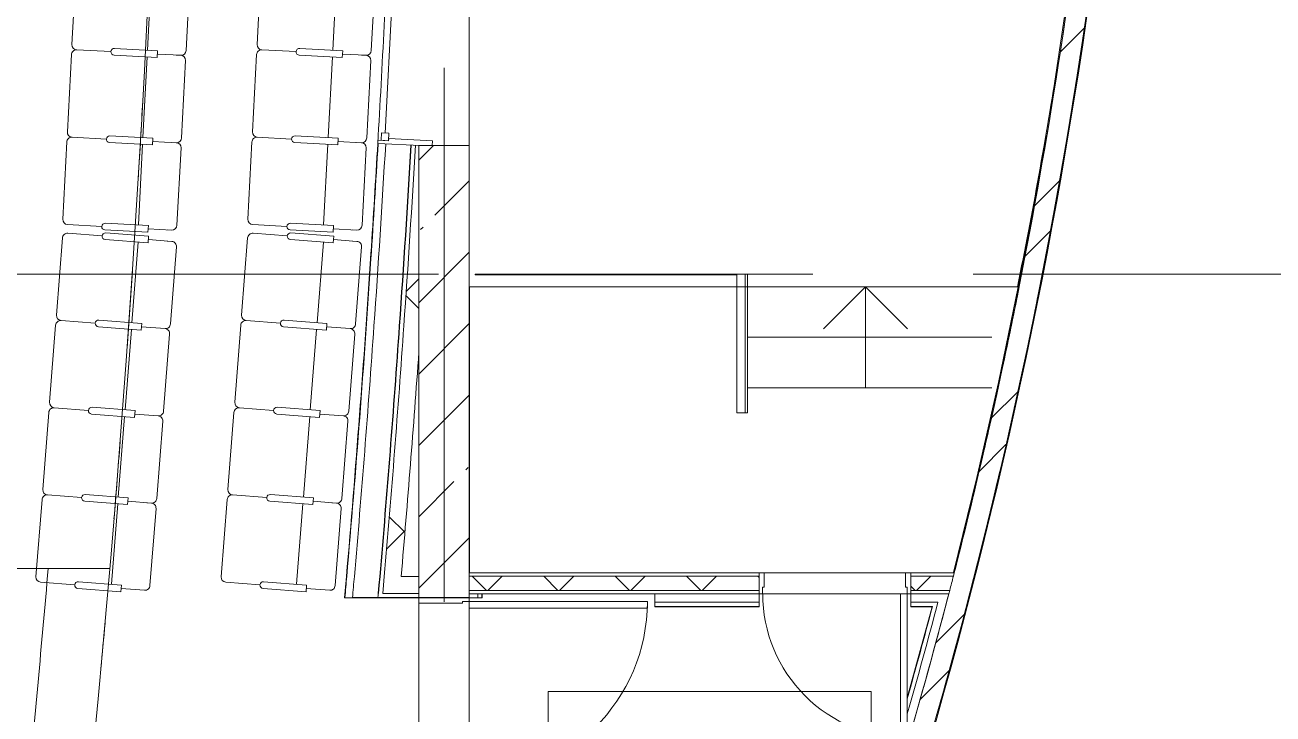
# Model space of a CAD drawing. Header units: millimetres. Extents: x 48966 to 294585, y -43515 to 30344.
# Drawn here: x 234487 to 241902, y -12398 to -8301 of the extents above; entities that cross this region are included whole.
import ezdxf

# ---------------------------------------------------------------- set-up
doc = ezdxf.new("R2010")
doc.units = ezdxf.units.MM
doc.linetypes.add('Осевые', pattern=[6350, 1270, -952.5, 3175, -952.5])
doc.linetypes.add('Сверху', pattern=[793.75, 476.25, -317.5])
for name, color, linetype, lineweight in [('Двери', 7, 'Continuous', 9), ('Дуга', 7, 'Continuous', 9), ('Каркас_Импост', 7, 'Continuous', 9), ('Контуры', 7, 'Continuous', 9), ('Линии подступенков-1', 7, 'Continuous', 9), ('Линии свеса', 7, 'Continuous', 9), ('Ломаная', 7, 'Continuous', 9), ('Марки помещений', 7, 'Continuous', 9), ('Мебель', 7, 'Continuous', 9), ('Общие ребра', 7, 'Continuous', 9), ('Ограждение', 7, 'Continuous', 9), ('Окна', 7, 'Continuous', 9), ('Оси-2', 7, 'Осевые', 9), ('Остекление', 7, 'Continuous', 9), ('Панель', 7, 'Continuous', 9), ('Перекрытия', 7, 'Continuous', 9), ('Поручни', 7, 'Continuous', 9), ('Рассадка бельэтаж_альт_dwg-1', 7, 'Continuous', 9), ('Сверху', 7, 'Сверху', 9), ('Стены', 7, 'Continuous', 9), ('Стены-1', 7, 'Continuous', 18), ('Стрелки вверх', 7, 'Continuous', 9), ('Черная _2 сплошная', 7, 'Continuous', 9), ('Штриховка разреза-1', 7, 'Continuous', 9), ('Элементы узлов', 7, 'Continuous', 9)]:
    doc.layers.add(name, color=color, linetype=linetype, lineweight=lineweight)
pattern_1 = [(45, (108045, 0), (-707.107, 707.107), []), (135, (108045, 0), (-707.107, -707.107), [])]

# ---------------------------------------------------------------- blocks, each defined once
blk = doc.blocks.new('Дверь - Однопольная - ДВ2_21х9-6240640-План 4-го этажа на отм_ _6_600')
at = {"layer": 'Двери'}
for p, q in [((-389, 920.5), (-429, 920.5)), ((-429, 920.5), (-429, 62.5)), ((-389, 62.5), (-389, 920.5)), ((-429, 62.5), (-389, 62.5))]:
    blk.add_line(p, q, dxfattribs=at)
blk.add_arc((-429, 62.5), 858, 360, 90, dxfattribs=at)
at = {"layer": 'Каркас_Импост'}
for p, q in [((-430, 62.5), (-450, 62.5)), ((-450, 62.5), (-450, -62.5)), ((-430, 22.5), (-430, 62.5)), ((-420, 22.5), (-430, 22.5)), ((-420, -62.5), (-420, 22.5)), ((430, 22.5), (420, 22.5)), ((420, 22.5), (420, -62.5)), ((450, 62.5), (430, 62.5)), ((430, 62.5), (430, 22.5)), ((450, -62.5), (450, 62.5)), ((-450, -62.5), (-420, -62.5)), ((420, -62.5), (450, -62.5))]:
    blk.add_line(p, q, dxfattribs=at)
at = {"layer": 'Панель'}
for p, q in [((-429, 920.5), (-389, 920.5)), ((-429, 62.5), (-429, 920.5)), ((-389, 920.5), (-389, 62.5)), ((-389, 62.5), (-429, 62.5))]:
    blk.add_line(p, q, dxfattribs=at)
blk = doc.blocks.new('Ограждение - Ограждение-5756570-План 4-го этажа на отм_ _6_600')
at = {"layer": 'Поручни'}
for p, q in [((130671.4, -9782.9), (130721.4, -9782.9)), ((130671.4, -9857.9), (130671.4, -9782.9)), ((130715.8, -9782.9), (130735.1, -9782.9)), ((130715.9, -9782.9), (130719.9, -9782.9)), ((130721.4, -9857.9), (130721.4, -9782.9)), ((130735.1, -9857.9), (130735.1, -9782.9)), ((130671.4, -10607.9), (130671.4, -9857.9)), ((130721.4, -10607.9), (130721.4, -9857.9)), ((130735.1, -10607.9), (130735.1, -9857.9)), ((130721.4, -10607.9), (130671.4, -10607.9)), ((130735.1, -10607.9), (130715.8, -10607.9)), ((130719.9, -10607.9), (130715.9, -10607.9))]:
    blk.add_line(p, q, dxfattribs=at)
blk = doc.blocks.new('Зрительские места_балкон1 - Зрительские места_балкон1-6286681-План 4-го этажа на отм_ _6_600')
at = {"layer": 'Мебель'}
for p, q in [((0, -16213.6), (0, -19025)), ((-2567.6, -17500), (-1837.1, -17500)), ((-2201.6, -17500), (-2567.6, -17500)), ((-2201.6, -17500), (-1837.1, -17500))]:
    blk.add_line(p, q, dxfattribs=at)
for centre, start, end in [((-93475, -9650), 354.25984, 5.740396), ((-93475, -9650), 356.55805, 356.840778), ((-93475, -9650), 355.922613, 356.20847), ((-93475, -9650), 355.288352, 355.575895), ((-93841, -9650), 354.259856, 355.10389), ((-93841, -9650), 354.259856, 355.10389), ((-93475, -9650), 354.732394, 354.90111)]:
    blk.add_arc(centre, 91975, start, end, dxfattribs=at)
blk = doc.blocks.new('Ограждение - Ограждение-6440738-План 4-го этажа на отм_ _6_600')
at = {"layer": 'Поручни'}
for p, q in [((130671.4, -9783.5), (129116.6, -9783.5)), ((129116.6, -9787.5), (129116.6, -9783.5)), ((129116.6, -9787.5), (130671.4, -9787.5))]:
    blk.add_line(p, q, dxfattribs=at)
blk = doc.blocks.new('Дверь - Однопольная - ДВ13_21х11-8184607-План 4-го этажа на отм_ _6_600')
at = {"layer": 'Двери'}
for p, q in [((-489, 1208), (-529, 1208)), ((-529, 1208), (-529, 150)), ((-489, 150), (-489, 1208)), ((-529, 150), (-489, 150))]:
    blk.add_line(p, q, dxfattribs=at)
blk.add_arc((-529, 150), 1058, 360, 90, dxfattribs=at)
at = {"layer": 'Каркас_Импост'}
for p, q in [((-530, 150), (-550, 150)), ((-550, 150), (-550, -150)), ((-530, 110), (-530, 150)), ((550, 150), (530, 150)), ((530, 150), (530, 110)), ((550, -150), (550, 150)), ((-520, 110), (-530, 110)), ((-520, -150), (-520, 110)), ((530, 110), (520, 110)), ((520, 110), (520, -150)), ((-550, -150), (-520, -150)), ((520, -150), (550, -150))]:
    blk.add_line(p, q, dxfattribs=at)
at = {"layer": 'Панель'}
for p, q in [((-529, 1208), (-489, 1208)), ((-529, 150), (-529, 1208)), ((-489, 1208), (-489, 150)), ((-489, 150), (-529, 150))]:
    blk.add_line(p, q, dxfattribs=at)
blk = doc.blocks.new('M_Дверь-Проем - 1500 x 2100 mm-7291083-План 4-го этажа на отм_ _6_600')
at = {"layer": 'Сверху'}
for p, q in [((-758.2, 150), (741.8, 150)), ((-758.2, -150), (741.8, -150))]:
    blk.add_line(p, q, dxfattribs=at)
blk = doc.blocks.new('Фрамуга - 1400 x 1000 мм-7294603-План 4-го этажа на отм_ _6_600')
at = {"layer": 'Каркас_Импост'}
for p, q in [((-738.1, 162), (-719.05, 162)), ((-719.05, 98.55), (-719.05, 162)), ((642.85, 98.55), (642.85, 162)), ((661.9, 162), (642.85, 162)), ((-719.05, 143), (-719.05, 98.55)), ((-719.05, 143), (-674.6, 143)), ((-719.05, 98.55), (-674.6, 98.55)), ((-719.05, 98.55), (-706.35, 98.55)), ((-706.35, -162), (-706.35, 98.55)), ((-674.6, 143), (-674.6, 98.55)), ((598.4, 143), (598.4, 98.55)), ((642.85, 143), (598.4, 143)), ((642.85, 98.55), (598.4, 98.55)), ((630.15, 98.55), (642.85, 98.55)), ((630.15, 98.55), (630.15, -162)), ((642.85, 143), (642.85, 98.55)), ((-706.35, -162), (-734.487, -162)), ((630.15, -162), (661.9, -162))]:
    blk.add_line(p, q, dxfattribs=at)
at = {"layer": 'Остекление'}
blk.add_line((-674.6, 120.775), (598.4, 120.775), dxfattribs=at)
blk = doc.blocks.new('Рассадка бельэтаж_альт_dwg_Сидения_бельэтаж_dwg-6688605-План 4-го этажа на отм_ _6_600-7290137-План 4-го этажа на отм_ _6_600')
at = {"layer": 'Дуга'}
for centre, start, end in [((11790, 4050.6), 86.99424, 266.99424), ((11790, 4050.6), 86.99424, 266.99424), ((12890, 4050.6), 86.99424, 266.99424), ((12890, 4050.6), 86.99424, 266.99424), ((11762.8, 3531.3), 86.99424, 266.99424), ((11762.8, 3531.3), 86.99424, 266.99424), ((12862.8, 3531.3), 86.99424, 266.99424), ((12862.8, 3531.3), 86.99424, 266.99424), ((11735.5, 3012), 86.99424, 266.99424), ((11737.3, 2954.3), 85.53171, 265.53171), ((12835.5, 3012), 86.99424, 266.99424), ((12837.3, 2954.3), 85.53171, 265.53171), ((11696.7, 2435.9), 85.53171, 265.53171), ((11696.7, 2435.9), 85.53171, 265.53171), ((12796.7, 2435.9), 85.53171, 265.53171), ((12796.7, 2435.9), 85.53171, 265.53171), ((11656.2, 1917.4), 85.53171, 265.53171), ((11656.2, 1917.4), 85.53171, 265.53171), ((12756.2, 1917.4), 85.53171, 265.53171), ((12756.2, 1917.4), 85.53171, 265.53171), ((11615.7, 1399), 85.53171, 265.53171), ((11615.7, 1399), 85.53171, 265.53171), ((12715.7, 1399), 85.53171, 265.53171), ((12715.7, 1399), 85.53171, 265.53171), ((11575.2, 880.6), 85.53171, 265.53171), ((12675.2, 880.6), 85.53171, 265.53171)]:
    blk.add_arc(centre, 20, start, end, dxfattribs=at)
at = {"layer": 'Ломаная'}
for p, q in [((11562.2, 4553.2), (11538.1, 4093.8)), ((11987.4, 4060.2), (12012.6, 4539.6)), ((12662.2, 4553.2), (12638.1, 4093.8)), ((13087.4, 4060.2), (13112.6, 4539.6)), ((12240.7, 4517.6), (12216.6, 4058.2)), ((13340.7, 4517.6), (13316.6, 4058.2)), ((11535, 4033.9), (11510.8, 3574.5)), ((11960.1, 3540.9), (11985.3, 4020.3)), ((12635, 4033.9), (12610.8, 3574.5)), ((13060.1, 3540.9), (13085.3, 4020.3)), ((12213.4, 3998.3), (12189.3, 3538.9)), ((13313.4, 3998.3), (13289.3, 3538.9)), ((11507.7, 3514.6), (11483.6, 3055.3)), ((11932.9, 3021.6), (11958, 3501)), ((12607.7, 3514.6), (12583.6, 3055.3)), ((13032.9, 3021.6), (13058, 3501)), ((12186.2, 3479), (12162, 3019.6)), ((13286.2, 3479), (13262, 3019.6)), ((11511.9, 3023.7), (11715.5, 3013)), ((11717.3, 2955.8), (11514.1, 2971.7)), ((12611.9, 3023.7), (12815.5, 3013)), ((12817.3, 2955.8), (12614.1, 2971.7)), ((11481.8, 2944.1), (11446, 2485.5)), ((11894.3, 2440.5), (11931.7, 2919)), ((12581.8, 2944.1), (12546, 2485.5)), ((12994.3, 2440.5), (13031.7, 2919)), ((12159.2, 2891.2), (12123.3, 2432.6)), ((13259.2, 2891.2), (13223.3, 2432.6)), ((11441.3, 2425.7), (11405.5, 1967.1)), ((11853.8, 1922.1), (11891.2, 2400.6)), ((12118.7, 2372.8), (12082.8, 1914.2)), ((12541.3, 2425.7), (12505.5, 1967.1)), ((12953.8, 1922.1), (12991.2, 2400.6)), ((13218.7, 2372.8), (13182.8, 1914.2)), ((11400.8, 1907.3), (11365, 1448.7)), ((11813.3, 1403.6), (11850.7, 1882.2)), ((12078.1, 1854.4), (12042.3, 1395.8)), ((12500.8, 1907.3), (12465, 1448.7)), ((12913.3, 1403.6), (12950.7, 1882.2)), ((13178.1, 1854.4), (13142.3, 1395.8)), ((11360.3, 1388.9), (11324.4, 930.3)), ((11772.8, 885.2), (11810.2, 1363.8)), ((12037.6, 1335.9), (12001.8, 877.3)), ((12460.3, 1388.9), (12424.4, 930.3)), ((12872.8, 885.2), (12910.2, 1363.8)), ((13137.6, 1335.9), (13101.8, 877.3)), ((11352, 898), (11555.3, 882.2)), ((12452, 898), (12655.3, 882.2))]:
    blk.add_line(p, q, dxfattribs=at)
at = {"layer": 'Ломаная', "flags": 128}
for points in [[(11770.1, 4051.6), (11566.5, 4062.3)], [(12044.5, 4017.2), (11789, 4030.6), (12044.5, 4017.2), (12046.6, 4057.1), (11791.1, 4070.5), (12046.6, 4057.1)], [(12185, 4029.8), (12157.5, 4031.3), (12185, 4029.8), (12045.5, 4037.1)], [(12870.1, 4051.6), (12666.5, 4062.3)], [(13144.5, 4017.2), (12889, 4030.6), (13144.5, 4017.2), (13146.6, 4057.1), (12891.1, 4070.5), (13146.6, 4057.1)], [(13285, 4029.8), (13257.5, 4031.3), (13285, 4029.8), (13145.5, 4037.1)], [(11539.2, 3543), (11742.8, 3532.3)], [(12019.3, 3537.8), (11763.8, 3551.2), (12019.3, 3537.8), (12017.2, 3497.9), (11761.7, 3511.3), (12017.2, 3497.9)], [(12018.3, 3517.9), (12157.8, 3510.5), (12130.2, 3512), (12157.8, 3510.5)], [(12639.2, 3543), (12842.8, 3532.3)], [(13119.3, 3537.8), (12863.8, 3551.2), (13119.3, 3537.8), (13117.2, 3497.9), (12861.7, 3511.3), (13117.2, 3497.9)], [(13118.3, 3517.9), (13257.8, 3510.5), (13230.2, 3512), (13257.8, 3510.5)], [(11676.8, 2437.4), (11473.6, 2453.3)], [(11950.2, 2396), (11695.2, 2415.9), (11950.2, 2396), (11953.4, 2435.9), (11698.3, 2455.8), (11953.4, 2435.9)], [(12776.8, 2437.4), (12573.6, 2453.3)], [(13050.2, 2396), (12795.2, 2415.9), (13050.2, 2396), (13053.4, 2435.9), (12798.3, 2455.8), (13053.4, 2435.9)], [(12091.1, 2405), (12063.6, 2407.2), (12091.1, 2405), (11951.8, 2415.9)], [(13191.1, 2405), (13163.6, 2407.2), (13191.1, 2405), (13051.8, 2415.9)], [(11636.3, 1919), (11433, 1934.9)], [(11909.7, 1877.6), (11654.7, 1897.5), (11909.7, 1877.6), (11912.8, 1917.4), (11657.8, 1937.4), (11912.8, 1917.4)], [(12736.3, 1919), (12533, 1934.9)], [(13009.7, 1877.6), (12754.7, 1897.5), (13009.7, 1877.6), (13012.8, 1917.4), (12757.8, 1937.4), (13012.8, 1917.4)], [(12050.6, 1886.6), (12023.1, 1888.8), (12050.6, 1886.6), (11911.3, 1897.5)], [(13150.6, 1886.6), (13123.1, 1888.8), (13150.6, 1886.6), (13011.3, 1897.5)], [(11595.8, 1400.6), (11392.5, 1416.5)], [(11869.2, 1359.1), (11614.2, 1379.1), (11869.2, 1359.1), (11872.3, 1399), (11617.3, 1419), (11872.3, 1399)], [(12695.8, 1400.6), (12492.5, 1416.5)], [(12969.2, 1359.1), (12714.2, 1379.1), (12969.2, 1359.1), (12972.3, 1399), (12717.3, 1419), (12972.3, 1399)], [(12010.1, 1368.2), (11982.5, 1370.3), (12010.1, 1368.2), (11870.8, 1379.1)], [(13110.1, 1368.2), (13082.5, 1370.3), (13110.1, 1368.2), (12970.8, 1379.1)]]:
    blk.add_lwpolyline(points, close=True, dxfattribs=at)
for points in [[(11736.6, 3032), (11992, 3018.5), (11989.9, 2978.6), (11734.5, 2992)], [(11735.7, 2934.3), (11990.8, 2914.4), (11993.9, 2954.3), (11738.8, 2974.2)], [(11991, 2998.6), (12130.5, 2991.2), (12102.9, 2992.7)], [(12836.6, 3032), (13092, 3018.5), (13089.9, 2978.6), (12834.5, 2992)], [(12835.7, 2934.3), (13090.8, 2914.4), (13093.9, 2954.3), (12838.8, 2974.2)], [(13091, 2998.6), (13230.5, 2991.2), (13202.9, 2992.7)], [(12104.1, 2925.6), (12131.6, 2923.5), (11992.3, 2934.3)], [(13204.1, 2925.6), (13231.6, 2923.5), (13092.3, 2934.3)], [(11576.8, 900.5), (11831.8, 880.6), (11828.7, 840.7), (11573.6, 860.7)], [(12676.8, 900.5), (12931.8, 880.6), (12928.7, 840.7), (12673.6, 860.7)], [(11830.3, 860.7), (11969.6, 849.8), (11942, 851.9)], [(12930.3, 860.7), (13069.6, 849.8), (13042, 851.9)]]:
    blk.add_lwpolyline(points, dxfattribs=at)
at = {"layer": 'Ломаная'}
for centre, start, end in [((11568.1, 4092.2), 176.99424, 266.99424), ((12668.1, 4092.2), 176.99424, 266.99424), ((11564.9, 4032.3), 86.99424, 176.99424), ((12186.6, 4059.8), 266.99424, 356.99424), ((12183.5, 3999.9), 356.99424, 86.99424), ((12664.9, 4032.3), 86.99424, 176.99424), ((13286.6, 4059.8), 266.99424, 356.99424), ((13283.5, 3999.9), 356.99424, 86.99424), ((11540.8, 3573), 176.99424, 266.99424), ((12640.8, 3573), 176.99424, 266.99424), ((11537.6, 3513), 86.99424, 176.99424), ((12159.4, 3540.5), 266.99424, 356.99424), ((12156.2, 3480.6), 356.99424, 86.99424), ((12637.6, 3513), 86.99424, 176.99424), ((13259.4, 3540.5), 266.99424, 356.99424), ((13256.2, 3480.6), 356.99424, 86.99424), ((11513.5, 3053.7), 176.99424, 266.99424), ((12613.5, 3053.7), 176.99424, 266.99424), ((11511.7, 2941.8), 85.53171, 175.53171), ((12132.1, 3021.2), 266.99424, 356.99424), ((12611.7, 2941.8), 85.53171, 175.53171), ((13232.1, 3021.2), 266.99424, 356.99424), ((12129.3, 2893.5), 355.53171, 85.53171), ((13229.3, 2893.5), 355.53171, 85.53171), ((11471.2, 2423.4), 85.53171, 175.53171), ((11475.9, 2483.2), 175.53171, 265.53171), ((12571.2, 2423.4), 85.53171, 175.53171), ((12575.9, 2483.2), 175.53171, 265.53171), ((12093.4, 2434.9), 265.53171, 355.53171), ((12088.8, 2375.1), 355.53171, 85.53171), ((13193.4, 2434.9), 265.53171, 355.53171), ((13188.8, 2375.1), 355.53171, 85.53171), ((11430.7, 1905), 85.53171, 175.53171), ((11435.4, 1964.8), 175.53171, 265.53171), ((12530.7, 1905), 85.53171, 175.53171), ((12535.4, 1964.8), 175.53171, 265.53171), ((12052.9, 1916.5), 265.53171, 355.53171), ((12048.2, 1856.7), 355.53171, 85.53171), ((13152.9, 1916.5), 265.53171, 355.53171), ((13148.2, 1856.7), 355.53171, 85.53171), ((11390.2, 1386.5), 85.53171, 175.53171), ((11394.9, 1446.4), 175.53171, 265.53171), ((12490.2, 1386.5), 85.53171, 175.53171), ((12494.9, 1446.4), 175.53171, 265.53171), ((12012.4, 1398.1), 265.53171, 355.53171), ((12007.7, 1338.3), 355.53171, 85.53171), ((13112.4, 1398.1), 265.53171, 355.53171), ((13107.7, 1338.3), 355.53171, 85.53171), ((11354.4, 927.9), 175.53171, 265.53171), ((12454.4, 927.9), 175.53171, 265.53171), ((11971.9, 879.7), 265.53171, 355.53171), ((13071.9, 879.7), 265.53171, 355.53171)]:
    blk.add_arc(centre, 30, start, end, dxfattribs=at)
blk = doc.blocks.new('Рассадка бельэтаж_альт_dwg-7290136-План 4-го этажа на отм_ _6_600')
blk.add_blockref('Рассадка бельэтаж_альт_dwg_Сидения_бельэтаж_dwg-6688605-План 4-го этажа на отм_ _6_600-7290137-План 4-го этажа на отм_ _6_600', (223009, -12211.7))
blk = doc.blocks.new('Марка помещения_Р - Марка помещения-4575829-План 4-го этажа на отм_ _6_600')
at = {"layer": 'Марки помещений'}
for p, q in [((-4.79375, -1.95625), (-4.79375, 1.95625)), ((4.79375, 1.95625), (-4.79375, 1.95625)), ((4.79375, -1.95625), (4.79375, 1.95625)), ((4.79375, -1.95625), (-4.79375, -1.95625))]:
    blk.add_line(p, q, dxfattribs=at)

msp = doc.modelspace()

# ---------------------------------------------------------------- hatches: boundary and pattern name
at = {"layer": 'Штриховка разреза-1'}
h = msp.add_hatch(dxfattribs=at)
h.set_pattern_fill('FP_2', color=256, style=0, pattern_type=2)
h.set_pattern_definition([(45, (108045.05, 0), (-502.8943, 502.8943), []), (45, (108045.05, 762), (-502.8943, 502.8943), [])])
h.paths.add_polyline_path([(239527.2, -13632.9), (239728, -12998.1), (239892.9, -12441.5), (240058.2, -11840.7), (240211.7, -11236.8), (240353.4, -10630), (240483.3, -10020.5), (240601.1, -9408.7), (240707, -8794.6), (240800.9, -8178.6), (240882.7, -7560.8), (240952.5, -6941.6), (241010.1, -6321.1), (241055.6, -5699.7), (241088.9, -5077.4), (241110, -4454.7), (241119, -3831.6), (241115.8, -3208.5), (241100.4, -2585.5), (241071.6, -1963.1), (240953.1, -1971.2), (240972.9, -2389.4), (240990.4, -2932.9), (240998.3, -3432.9), (240996.8, -4031.6), (240987.3, -4557.9), (240964.8, -5155.4), (240938.7, -5646.4), (240900.3, -6189.9), (240852.7, -6732.6), (240780, -7402.8), (240729.5, -7815.3), (240654, -8354.8), (240569.3, -8893), (240475.3, -9429.7), (240372.1, -9964.7), (240259.8, -10497.8), (240138.4, -11028.9), (239975.6, -11682.9), (239852, -12143.3), (239721.6, -12601.9), (239584.3, -13058.4), (239400.9, -13632.9), (239511.6, -13632.9)], flags=0)
h.paths.add_polyline_path([(240891.8, -1073.2), (241011.6, -1065.1), (240954.9, -450.7), (240886.4, 162.4), (240806.1, 774.1), (240713.9, 1384.2), (240609.9, 1992.3), (240470.4, 2710.7), (240366.7, 3202), (240219.7, 3834.4), (240076.9, 4401.4), (239914.7, 4996.6), (239741, 5588.6), (239555.8, 6177.1), (239429.6, 6177.1), (239468.5, 6057.1), (239635.8, 5520), (239734.1, 5190.7), (239857.6, 4754.8), (240007.2, 4192.1), (240149.1, 3615.4), (240280.2, 3036.1), (240400.4, 2454.5), (240509.8, 1870.7), (240608.2, 1285), (240695.6, 697.5), (240772.1, 108.5), (240837.5, -481.8), (240853.9, -660.5)], flags=0)
h = msp.add_hatch(dxfattribs=at)
h.set_pattern_fill('FP_3', color=256, style=0, pattern_type=2)
h.set_pattern_definition(pattern_1)
h.paths.add_polyline_path([(236721.9, -11580.9), (236787.7, -10774), (236826.7, -10246.4), (236826.7, -10090.2), (236738, -10090.2), (236682.8, -10835.8), (236621.6, -11580.9)], flags=0)
h.paths.add_polyline_path([(236692.4, 4192.1), (236723.9, 4192.1), (236721.9, 4215.1), (236621.6, 4215.1), (236623.5, 4192.1), (236667.4, 4192.1)], flags=0)
h = msp.add_hatch(dxfattribs=at)
h.set_pattern_fill('FP_3', color=256, style=0, pattern_type=2)
h.set_pattern_definition(pattern_1)
h.paths.add_polyline_path([(236826.7, -10090.2), (236826.7, -9017.9), (236806.6, -9017.9), (236767.4, -9650.2), (236738, -10090.2)], flags=0)
h.paths.add_polyline_path([(236977.2, -7623.3), (236977.4, -7617.9), (236877.3, -7618.2)], flags=0)
h.paths.add_polyline_path([(237054.7, -4815.4), (237054.7, -4812.9), (236954.7, -4813.4)], flags=0)
h.paths.add_polyline_path([(236806.7, 1650.7), (236826.7, 1652.1), (236826.7, 2874.2), (236792.6, 3347.2), (236723.9, 4192.1), (236623.5, 4192.1), (236692.4, 3345.6), (236753.5, 2498.4), (236806.6, 1652.1)], flags=0)
h = msp.add_hatch(dxfattribs=at)
h.set_pattern_fill('FP_5', color=256, style=0, pattern_type=2)
h.set_pattern_definition([(45, (108045.05, 0), (-212.13203, 212.13203), []), (135, (108045.05, 0), (-212.13203, -212.13203), [])])
h.paths.add_polyline_path([(239749, -11662.9), (239980.8, -11662.9), (240002.7, -11577.9), (239749, -11577.9), (239749, -11616.7)], flags=0)
h.paths.add_polyline_path([(238849, -11662.9), (238849, -11577.9), (237126.7, -11577.9), (237126.7, -11662.9), (237449.3, -11662.9)], flags=0)
at = {"layer": 'Элементы узлов'}
h = msp.add_hatch(dxfattribs=at)
h.set_pattern_fill('FP_4', color=256, style=0, pattern_type=2)
h.set_pattern_definition([(45, (108045.05, 0), (-424.264, 424.264), [600, -100, 20, -100]), (45, (108045.05, 424), (-424.264, 424.264), [])])
h.paths.add_polyline_path([(237126.7, -11705.9), (237126.7, -9017.9), (236826.7, -9017.9), (236826.7, -11705.9), (236996.5, -11705.9)], flags=0)
h.paths.add_polyline_path([(237126.7, -7617.9), (237126.7, -6312.9), (236826.7, -6312.9), (236826.7, -7617.9)], flags=0)
h.paths.add_polyline_path([(236826.7, -4812.9), (237126.7, -4812.9), (237126.7, -2549.5), (236826.7, -2549.5), (236826.7, -4031.6)], flags=0)
h.paths.add_polyline_path([(236826.7, -1052.9), (237126.7, -1052.9), (237126.7, 252.1), (236826.7, 252.1), (236826.7, -660.5)], flags=0)
h.paths.add_polyline_path([(236826.7, 1652.1), (237126.7, 1652.1), (237126.7, 4342.1), (236826.7, 4342.1), (236826.7, 2710.7)], flags=0)

# ---------------------------------------------------------------- linework, layer by layer
at = {"layer": 'Контуры'}
msp.add_line((238780.1, -10457.9), (240231, -10457.9), dxfattribs=at)
at = {"layer": 'Линии подступенков-1'}
for p, q in [((238731, -9857.9), (240231, -9857.9)), ((238780.1, -10157.9), (240231, -10157.9)), ((238780.1, -10457.9), (240231, -10457.9))]:
    msp.add_line(p, q, dxfattribs=at)
at = {"layer": 'Линии свеса'}
for p, q in [((238731, -9857.9), (240231, -9857.9)), ((238780.1, -10157.9), (240231, -10157.9))]:
    msp.add_line(p, q, dxfattribs=at)
at = {"layer": 'Общие ребра'}
for p, q in [((240393.4, -9858.5), (240388.5, -9857.5)), ((240388.9, -9855.3), (240393.8, -9856.2)), ((237126.7, -11557.9), (237126.7, -11577.9)), ((238849, -11557.9), (237128.7, -11557.9)), ((240002.7, -11557.9), (239749, -11557.9)), ((240002.7, -11577.9), (240007.8, -11557.9)), ((236396.7, -11580.9), (236385.7, -11707.9)), ((238849, -11577.9), (237126.7, -11577.9)), ((237126.7, -11577.9), (237126.7, -11662.9)), ((240002.7, -11577.9), (239749, -11577.9)), ((236583.6, -11705.9), (236433, -11705.9)), ((236826.7, -11705.9), (236583.6, -11705.9)), ((236587.8, -11680.9), (236585.8, -11680.9)), ((236587.8, -11680.9), (236585.8, -11680.9)), ((236826.7, -11680.9), (236612.9, -11680.9)), ((238849, -11662.9), (237126.7, -11662.9)), ((237126.7, -11662.9), (237126.7, -11682.9)), ((237126.7, -11707.9), (237126.7, -11682.9)), ((237126.7, -11684.9), (237126.7, -11707.9)), ((237176.7, -11707.9), (237176.7, -11684.9)), ((237201.7, -11707.9), (237201.7, -11684.9)), ((237203.7, -11682.9), (238228.7, -11682.9)), ((238228.7, -11682.9), (238849, -11682.9)), ((238849, -11682.9), (238228.7, -11682.9)), ((238228.7, -11682.9), (238228.7, -11684.9)), ((239980.8, -11662.9), (239749, -11662.9)), ((239749, -11682.9), (239896, -11682.9)), ((239896, -11682.9), (239749, -11682.9)), ((239923.9, -11682.9), (239896, -11682.9)), ((239975.6, -11682.9), (239980.8, -11662.9)), ((238228.7, -11732.9), (238849, -11732.9)), ((238228.7, -11757.9), (238849, -11757.9)), ((239749, -11732.9), (239882.9, -11732.9)), ((239749, -11757.9), (239876.3, -11757.9)), ((239876.3, -11757.9), (239878.4, -11757.9)), ((239882.9, -11732.9), (239885, -11732.9)), ((239885, -11732.9), (239910.8, -11732.9))]:
    msp.add_line(p, q, dxfattribs=at)
at = {"layer": 'Общие ребра', "flags": 128}
for points in [[(236585.8, -11680.9), (236590.1, -11630.9), (236594.5, -11580.9)], [(236587.8, -11680.9), (236592.1, -11630.9), (236596.5, -11580.9)], [(236612.9, -11680.9), (236617.2, -11630.9), (236621.6, -11580.9)], [(236432.8, -11707.9), (236432.9, -11706.9), (236433, -11705.9)], [(236583.4, -11707.9), (236583.5, -11706.9), (236583.6, -11705.9)], [(236583.6, -11705.9), (236584.7, -11693.4), (236585.8, -11680.9)], [(239975.6, -11682.9), (239852, -12143.3), (239721.6, -12601.9), (239584.3, -13058.4), (239440.2, -13512.9)]]:
    msp.add_lwpolyline(points, dxfattribs=at)
at = {"layer": 'Общие ребра'}
for centre, radius, start, end in [((209239.8, -3684.1), 31879.5, 341.81575, 3.09484), ((145086.7, -3682.9), 91653, 356.241057, 356.670914), ((145086.7, -3682.9), 91698, 355.993225, 356.671129), ((145086.7, -3682.9), 91848, 355.999779, 356.671843), ((145086.7, -3682.9), 91850, 355.999866, 356.671853), ((145086.7, -3682.9), 91875, 356.000956, 356.671971), ((145086.7, -3682.9), 91653, 355.056528, 356.241057), ((145086.7, -3682.9), 91698, 355.05896, 355.993225), ((145086.7, -3682.9), 91848, 355.06705, 355.999779), ((145086.7, -3682.9), 91850, 355.067157, 355.999866), ((145086.7, -3682.9), 91875, 355.068503, 356.000956), ((209239.8, -3684.1), 31759.5, 345.45003, 345.6084), ((209239.8, -3684.1), 31759.5, 341.97243, 345.41275), ((209239.8, -3684.1), 31684.5, 344.20581, 345.23725), ((209239.8, -3684.1), 31709.5, 344.05064, 345.29586)]:
    msp.add_arc(centre, radius, start, end, dxfattribs=at)
for points in [[(236387.7, -11707.9), (236389.5, -11686.7), (236393.2, -11644.4), (236396.9, -11602), (236398.7, -11580.9)], [(236433, -11705.9), (236434.8, -11685), (236438.5, -11643.4), (236442.1, -11601.7), (236443.9, -11580.9)]]:
    msp.add_open_spline(points, degree=3, dxfattribs=at)
at = {"layer": 'Оси-2'}
for p, q in [((236976.7, 25417.1), (236976.7, -41737.8)), ((258216.7, -9782.9), (199731.8, -9782.9))]:
    msp.add_line(p, q, dxfattribs=at)
at = {"layer": 'Перекрытия'}
for p, q in [((237126.7, -4557.9), (237126.7, -9857.9)), ((240388.4, -9857.9), (237126.7, -9857.9)), ((237126.7, -9857.9), (237126.7, -11557.9)), ((237126.7, -9857.9), (238601, -9857.9)), ((238601, -9857.9), (240383.2, -9857.9)), ((237126.7, -11557.9), (240007.8, -11557.9)), ((239975.6, -11682.9), (237126.7, -11682.9)), ((237126.7, -11682.9), (237126.7, -13512.9))]:
    msp.add_line(p, q, dxfattribs=at)
for centre, radius, start, end in [((209239.8, -3684.1), 31879.5, 350.82056, 351.34997), ((210059, -3709.2), 30941.3, 348.53792, 351.04081), ((209239.8, -3684.1), 31879.5, 349.69495, 350.21999), ((209239.8, -3684.1), 31879.5, 348.56935, 349.08865), ((209239.8, -3684.1), 31759.5, 348.08325, 348.69654), ((209239.8, -3684.1), 31879.5, 347.44375, 347.95521), ((209239.8, -3684.1), 31759.5, 346.99994, 347.67938), ((209239.8, -3684.1), 31879.5, 346.31815, 346.81827), ((209239.8, -3684.1), 31759.5, 345.64565, 346.66242), ((209239.8, -3684.1), 31879.5, 345.19255, 345.67484), ((209239.8, -3684.1), 31759.5, 344.38066, 345.41273), ((209239.8, -3684.1), 31879.5, 344.06695, 344.51711)]:
    msp.add_arc(centre, radius, start, end, dxfattribs=at)
at = {"layer": 'Стены'}
for p, q in [((237126.7, -7617.9), (237126.7, -9017.9)), ((236583, -9005.1), (236835.2, -9017.9)), ((236835.2, -9017.9), (237126.7, -9017.9)), ((238849, -11682.9), (238849, -11557.9)), ((238849, -11557.9), (239749, -11557.9)), ((239749, -11557.9), (239749, -11682.9)), ((236826.7, -13207.9), (236826.7, -11707.9)), ((237126.7, -11707.9), (236826.7, -11707.9)), ((237126.7, -11707.9), (237126.7, -13207.9)), ((239749, -11682.9), (238849, -11682.9))]:
    msp.add_line(p, q, dxfattribs=at)
msp.add_arc((145086.7, -3682.9), 91651, 356.670904, 357.546125, dxfattribs=at)
at = {"layer": 'Стены-1'}
for p, q in [((236583, -9005.1), (236835.2, -9017.9)), ((236826.7, -9017.9), (236826.7, -10090.2)), ((236826.7, -9017.9), (237126.7, -9017.9)), ((237126.7, -9017.9), (237126.7, -10090.2)), ((237126.7, -9857.9), (237126.7, -10090.2)), ((237128.7, -9857.9), (237128.7, -11555.9)), ((236826.7, -11707.9), (236826.7, -10090.2)), ((237126.7, -11557.9), (237126.7, -10090.2)), ((237126.7, -11557.9), (237126.7, -10090.2)), ((237128.7, -11557.9), (237126.7, -11557.9)), ((237126.7, -11557.9), (237128.7, -11557.9)), ((238849, -11682.9), (238849, -11557.9)), ((239749, -11557.9), (239749, -11682.9)), ((240007.8, -11557.9), (240002.7, -11557.9)), ((240002.7, -11557.9), (240007.8, -11557.9)), ((236396.7, -11580.9), (236385.7, -11707.9)), ((236826.7, -11580.9), (236721.9, -11580.9)), ((236826.7, -11707.9), (236826.7, -11580.9)), ((236385.7, -11707.9), (236387.7, -11707.9)), ((236385.7, -11707.9), (236387.7, -11707.9)), ((236387.7, -11707.9), (236432.8, -11707.9)), ((236432.8, -11707.9), (236826.7, -11707.9)), ((236826.7, -11707.9), (237126.7, -11707.9)), ((237126.7, -11682.9), (237203.7, -11682.9)), ((237203.7, -11682.9), (237126.7, -11682.9)), ((237126.7, -11707.9), (237203.7, -11707.9)), ((237203.7, -11707.9), (237203.7, -11684.9)), ((238228.7, -11684.9), (238228.7, -11759.9)), ((238849, -11759.9), (238849, -11682.9)), ((239749, -11682.9), (239749, -11759.9)), ((239896, -11682.9), (239975.6, -11682.9)), ((239975.6, -11682.9), (239923.9, -11682.9)), ((238228.7, -11759.9), (238849, -11759.9)), ((239875.8, -11759.9), (239728.2, -12300.5)), ((239749, -11759.9), (239875.8, -11759.9))]:
    msp.add_line(p, q, dxfattribs=at)
at = {"layer": 'Стены-1', "flags": 128}
for points in [[(240987.3, -4557.9), (240967.6, -5102.4), (240938.7, -5646.4), (240900.3, -6189.9), (240852.7, -6732.6), (240795.7, -7274.5), (240729.5, -7815.3), (240654, -8354.8), (240569.3, -8893), (240475.3, -9429.7), (240372.1, -9964.7), (240259.8, -10497.8), (240138.4, -11028.9), (240007.8, -11557.9)], [(240982.3, -4559.9), (240960.4, -5152.2), (240927.4, -5744), (240883.5, -6335.2), (240828.5, -6925.3), (240762.5, -7514.4), (240685.5, -8102.1), (240597.5, -8688.3), (240498.7, -9272.8), (240388.9, -9855.3)], [(240388.5, -9857.5), (240270.4, -10425.9), (240142, -10992.1), (240003.2, -11555.9)]]:
    msp.add_lwpolyline(points, dxfattribs=at)
at = {"layer": 'Стены-1'}
for centre, radius, start, end in [((209239.8, -3684.1), 31879.5, 341.81575, 18.0188), ((209239.8, -3684.1), 31884.5, 341.81575, 18.0188), ((209239.8, -3684.1), 31759.5, 348.79391, 358.42351), ((145086.7, -3682.9), 91651, 356.260136, 356.670904), ((145086.7, -3682.9), 91651, 355.05642, 356.260136), ((209239.8, -3684.1), 31759.5, 345.64565, 348.78981), ((145086.7, -3682.9), 91975, 355.073878, 355.907726)]:
    msp.add_arc(centre, radius, start, end, dxfattribs=at)
at = {"layer": 'Стрелки вверх'}
for p, q in [((239481, -9857.9), (239231, -10107.9)), ((239481, -10157.9), (239481, -9857.9)), ((239481, -9857.9), (239731, -10107.9)), ((239481, -10457.9), (239481, -10157.9))]:
    msp.add_line(p, q, dxfattribs=at)
at = {"layer": 'Черная _2 сплошная'}
for p, q in [((237126.7, -9017.9), (236826.7, -9017.9)), ((236826.7, -9017.9), (236826.7, -11705.9)), ((237126.7, -11705.9), (237126.7, -9017.9)), ((236826.7, -11705.9), (237126.7, -11705.9))]:
    msp.add_line(p, q, dxfattribs=at)

# ---------------------------------------------------------------- block references
at = {"layer": 'Двери'}
for name, p, rotation in [('Дверь - Однопольная - ДВ2_21х9-6240640-План 4-го этажа на отм_ _6_600', (239299, -11620.4), 180), ('Дверь - Однопольная - ДВ13_21х11-8184607-План 4-го этажа на отм_ _6_600', (236976.7, -12257.9), 270), ('M_Дверь-Проем - 1500 x 2100 mm-7291083-План 4-го этажа на отм_ _6_600', (236976.7, -12449.7), 89.99999999999962)]:
    msp.add_blockref(name, p, dxfattribs=dict(at, rotation=rotation))
at = {"layer": 'Марки помещений', "xscale": 199.9999999999999, "yscale": 199.9999999999999, "zscale": 199.9999999999999}
msp.add_blockref('Марка помещения_Р - Марка помещения-4575829-План 4-го этажа на отм_ _6_600', (238554.8, -12654.3), dxfattribs=at)
at = {"layer": 'Мебель'}
msp.add_blockref('Зрительские места_балкон1 - Зрительские места_балкон1-6286681-План 4-го этажа на отм_ _6_600', (236826.7, 5967.1), dxfattribs=at)
at = {"layer": 'Ограждение'}
for name in ['Ограждение - Ограждение-6440738-План 4-го этажа на отм_ _6_600', 'Ограждение - Ограждение-5756570-План 4-го этажа на отм_ _6_600']:
    msp.add_blockref(name, (108045, 0), dxfattribs=at)
at = {"layer": 'Окна', "rotation": 87.10851488890447}
msp.add_blockref('Фрамуга - 1400 x 1000 мм-7294603-План 4-го этажа на отм_ _6_600', (236782, -8276.2), dxfattribs=at)
at = {"layer": 'Рассадка бельэтаж_альт_dwg-1'}
msp.add_blockref('Рассадка бельэтаж_альт_dwg-7290136-План 4-го этажа на отм_ _6_600', (219, -300), dxfattribs=at)

doc.saveas('drawing.dxf')
